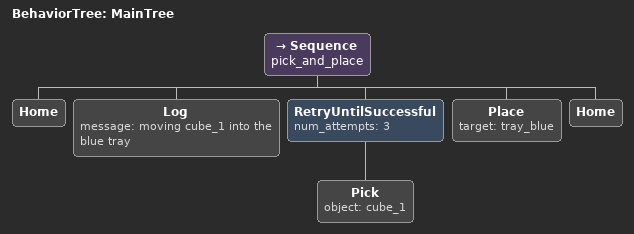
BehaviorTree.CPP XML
<?xml version="1.0"?>
<root BTCPP_format="4" main_tree_to_execute="MainTree">

  <BehaviorTree ID="MainTree">
    <Sequence name="pick_and_place">
      <Home/>
      <Log message="moving cube_1 into the blue tray"/>
      <RetryUntilSuccessful num_attempts="3">
        <Pick object="cube_1"/>
      </RetryUntilSuccessful>
      <Place target="tray_blue"/>
      <Home/>
    </Sequence>
  </BehaviorTree>

</root>
